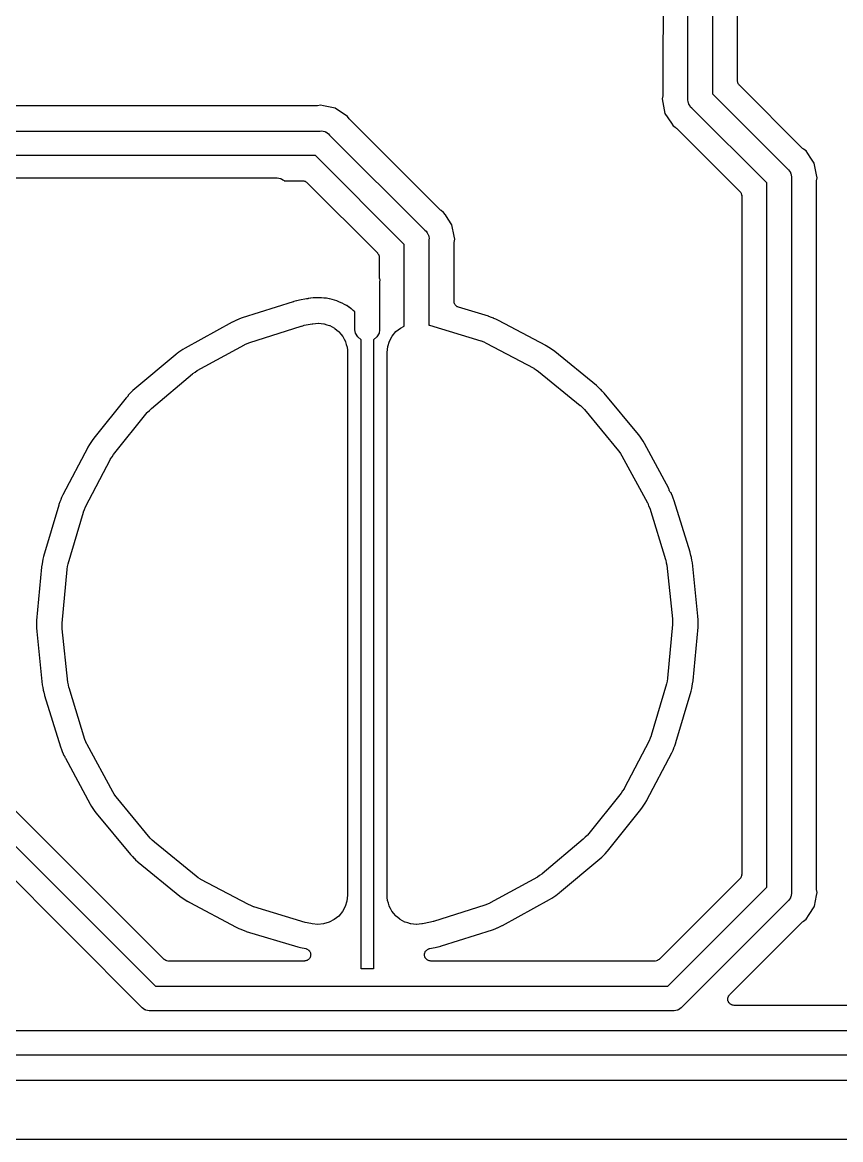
# Model space of a CAD drawing. Extents: x 40 to 174, y -137 to -40.
# Drawn here: x 136 to 152.6, y -136.67 to -114 of the extents above; entities that cross this region are included whole.
import ezdxf

# ---------------------------------------------------------------- set-up
doc = ezdxf.new("R2010")
doc.units = 0
doc.header["$MEASUREMENT"] = 0
doc.layers.add('BLACK', color=7, linetype='CONTINUOUS')

msp = doc.modelspace()

# ---------------------------------------------------------------- linework, layer by layer
at = {"layer": 'BLACK', "linetype": 'CONTINUOUS'}
for p, q in [((149, -113.113), (149, -114.222)), ((149.5, -115.539), (149.5, -113.194)), ((150, -113.212), (150, -115.446)), ((150.508, -115.183), (150.508, -113.697)), ((149, -114.222), (148.992, -114.267)), ((148.992, -114.267), (148.992, -115.463)), ((150.509, -115.189), (150.508, -115.183)), ((150.508, -115.194), (150.509, -115.189)), ((150.513, -115.211), (150.508, -115.194)), ((150.516, -115.227), (150.513, -115.211)), ((150.518, -115.232), (150.516, -115.227)), ((150.52, -115.237), (150.518, -115.232)), ((150.529, -115.251), (150.52, -115.237)), ((150.538, -115.265), (150.529, -115.251)), ((150.542, -115.269), (150.538, -115.265)), ((150.545, -115.273), (150.542, -115.269)), ((151.824, -116.552), (150.545, -115.273)), ((148.99, -115.488), (148.977, -115.55)), ((148.977, -115.55), (149.036, -115.846)), ((148.992, -115.463), (148.99, -115.475)), ((148.99, -115.475), (148.99, -115.488)), ((149.497, -115.572), (149.5, -115.539)), ((149.506, -115.604), (149.497, -115.572)), ((149.511, -115.637), (149.506, -115.604)), ((150, -115.446), (151.519, -116.966)), ((141.965, -115.692), (135.717, -115.692)), ((141.977, -115.69), (141.965, -115.692)), ((141.99, -115.69), (141.977, -115.69)), ((142.052, -115.677), (141.99, -115.69)), ((142.114, -115.69), (142.052, -115.677)), ((142.348, -115.736), (142.114, -115.69)), ((142.114, -115.69), (142.114, -115.69)), ((142.598, -115.904), (142.348, -115.736)), ((149.036, -115.846), (149.168, -116.044)), ((149.517, -115.646), (149.511, -115.637)), ((149.52, -115.657), (149.517, -115.646)), ((149.539, -115.684), (149.52, -115.657)), ((149.556, -115.713), (149.539, -115.684)), ((149.581, -115.734), (149.556, -115.713)), ((151.1, -117.254), (149.581, -115.734)), ((142.634, -115.956), (142.598, -115.904)), ((142.642, -115.965), (142.634, -115.956)), ((142.65, -115.976), (142.642, -115.965)), ((144.474, -117.8), (142.65, -115.976)), ((149.168, -116.044), (149.168, -116.044)), ((149.168, -116.044), (149.204, -116.096)), ((135.454, -116.2), (142.041, -116.2)), ((142.041, -116.2), (142.074, -116.197)), ((142.074, -116.197), (142.106, -116.206)), ((142.106, -116.206), (142.139, -116.211)), ((142.139, -116.211), (142.148, -116.217)), ((142.148, -116.217), (142.159, -116.22)), ((142.159, -116.22), (142.186, -116.239)), ((142.186, -116.239), (142.215, -116.256)), ((142.215, -116.256), (142.236, -116.281)), ((142.236, -116.281), (144.169, -118.214)), ((149.204, -116.096), (149.256, -116.132)), ((149.256, -116.132), (149.265, -116.14)), ((149.265, -116.14), (149.276, -116.148)), ((149.276, -116.148), (150.555, -117.427)), ((141.948, -116.7), (135.361, -116.7)), ((143.75, -118.502), (141.948, -116.7)), ((151.835, -116.56), (151.824, -116.552)), ((151.844, -116.568), (151.835, -116.56)), ((151.896, -116.604), (151.844, -116.568)), ((151.932, -116.656), (151.896, -116.604)), ((151.997, -116.754), (151.932, -116.656)), ((152.064, -116.854), (151.997, -116.754)), ((151.997, -116.754), (151.997, -116.754)), ((151.519, -116.966), (151.544, -116.987)), ((151.544, -116.987), (151.561, -117.016)), ((152.11, -117.088), (152.064, -116.854)), ((135.033, -117.15), (141.139, -117.15)), ((141.139, -117.15), (141.172, -117.147)), ((141.172, -117.147), (141.204, -117.156)), ((141.204, -117.156), (141.237, -117.161)), ((141.237, -117.161), (141.246, -117.167)), ((141.246, -117.167), (141.257, -117.17)), ((141.257, -117.17), (141.284, -117.189)), ((141.284, -117.189), (141.313, -117.206)), ((141.313, -117.206), (141.315, -117.208)), ((141.315, -117.208), (141.685, -117.208)), ((141.685, -117.208), (141.691, -117.209)), ((141.691, -117.209), (141.696, -117.208)), ((141.696, -117.208), (141.713, -117.213)), ((141.713, -117.213), (141.729, -117.216)), ((151.561, -117.016), (151.58, -117.043)), ((151.58, -117.043), (151.583, -117.054)), ((151.583, -117.054), (151.589, -117.063)), ((151.589, -117.063), (151.594, -117.096)), ((151.594, -117.096), (151.603, -117.128)), ((151.603, -117.128), (151.6, -117.161)), ((151.6, -117.161), (151.6, -131.639)), ((152.123, -117.15), (152.11, -117.088)), ((152.11, -117.088), (152.11, -117.088)), ((152.11, -117.212), (152.123, -117.15)), ((152.11, -117.225), (152.11, -117.212)), ((141.729, -117.216), (141.734, -117.218)), ((141.734, -117.218), (141.739, -117.22)), ((141.739, -117.22), (141.753, -117.229)), ((141.753, -117.229), (141.767, -117.238)), ((141.767, -117.238), (141.771, -117.242)), ((141.771, -117.242), (141.775, -117.245)), ((141.775, -117.245), (143.205, -118.675)), ((150.555, -117.427), (150.558, -117.431)), ((150.558, -117.431), (150.562, -117.435)), ((150.562, -117.435), (150.571, -117.449)), ((151.1, -131.546), (151.1, -117.254)), ((152.108, -117.237), (152.11, -117.225)), ((152.108, -131.563), (152.108, -117.237)), ((150.571, -117.449), (150.58, -117.463)), ((150.58, -117.463), (150.582, -117.468)), ((150.582, -117.468), (150.584, -117.473)), ((150.584, -117.473), (150.587, -117.489)), ((150.587, -117.489), (150.592, -117.506)), ((150.592, -117.506), (150.591, -117.511)), ((150.591, -117.511), (150.592, -117.517)), ((150.592, -117.517), (150.592, -131.283)), ((144.485, -117.808), (144.474, -117.8)), ((144.494, -117.816), (144.485, -117.808)), ((144.546, -117.852), (144.494, -117.816)), ((144.582, -117.904), (144.546, -117.852)), ((144.636, -117.986), (144.582, -117.904)), ((144.582, -117.904), (144.582, -117.904)), ((144.714, -118.102), (144.636, -117.986)), ((144.636, -117.986), (144.636, -117.986)), ((144.76, -118.336), (144.714, -118.102)), ((144.169, -118.214), (144.194, -118.235)), ((144.194, -118.235), (144.211, -118.264)), ((144.211, -118.264), (144.23, -118.291)), ((144.23, -118.291), (144.233, -118.302)), ((144.233, -118.302), (144.239, -118.311)), ((144.239, -118.311), (144.244, -118.344)), ((144.244, -118.344), (144.253, -118.376)), ((144.773, -118.398), (144.76, -118.336)), ((144.76, -118.336), (144.76, -118.336)), ((143.75, -120.157), (143.75, -118.502)), ((144.253, -118.376), (144.25, -118.409)), ((144.25, -118.409), (144.25, -120.14)), ((144.758, -118.485), (144.76, -118.473)), ((144.758, -119.655), (144.758, -118.485)), ((144.76, -118.46), (144.773, -118.398)), ((144.76, -118.473), (144.76, -118.46)), ((143.205, -118.675), (143.208, -118.679)), ((143.208, -118.679), (143.212, -118.683)), ((143.212, -118.683), (143.221, -118.697)), ((143.221, -118.697), (143.23, -118.711)), ((143.23, -118.711), (143.232, -118.716)), ((143.232, -118.716), (143.234, -118.721)), ((143.234, -118.721), (143.237, -118.737)), ((143.237, -118.737), (143.242, -118.754)), ((143.242, -118.754), (143.241, -118.759)), ((143.241, -118.759), (143.242, -118.765)), ((143.242, -118.765), (143.242, -119.183)), ((143.242, -119.183), (143.244, -119.196)), ((143.244, -119.196), (143.253, -119.228)), ((143.253, -119.228), (143.25, -119.261)), ((143.25, -119.261), (143.25, -120.237)), ((141.498, -119.664), (140.461, -119.993)), ((141.502, -119.663), (141.498, -119.664)), ((141.507, -119.662), (141.502, -119.663)), ((141.565, -119.647), (141.507, -119.662)), ((141.568, -119.646), (141.565, -119.647)), ((141.565, -119.647), (141.565, -119.647)), ((141.569, -119.646), (141.568, -119.646)), ((141.568, -119.646), (141.568, -119.646)), ((141.624, -119.632), (141.569, -119.646)), ((141.766, -119.604), (141.624, -119.632)), ((141.769, -119.605), (141.766, -119.604)), ((141.78, -119.603), (141.769, -119.605)), ((141.791, -119.602), (141.78, -119.603)), ((141.802, -119.598), (141.791, -119.602)), ((141.791, -119.602), (141.791, -119.602)), ((141.812, -119.596), (141.802, -119.598)), ((141.813, -119.596), (141.812, -119.596)), ((141.812, -119.596), (141.812, -119.596)), ((141.812, -119.596), (141.812, -119.596)), ((141.846, -119.592), (141.813, -119.596)), ((141.852, -119.591), (141.846, -119.592)), ((141.846, -119.592), (141.846, -119.592)), ((141.846, -119.592), (141.846, -119.592)), ((141.903, -119.587), (141.852, -119.591)), ((141.904, -119.587), (141.903, -119.587)), ((141.903, -119.587), (141.903, -119.587)), ((141.951, -119.582), (141.904, -119.587)), ((141.952, -119.582), (141.951, -119.582)), ((141.954, -119.582), (141.952, -119.582)), ((141.955, -119.582), (141.954, -119.582)), ((142.012, -119.583), (141.955, -119.582)), ((142.013, -119.583), (142.012, -119.583)), ((142.012, -119.583), (142.012, -119.583)), ((142.069, -119.583), (142.013, -119.583)), ((142.071, -119.583), (142.069, -119.583)), ((142.072, -119.584), (142.071, -119.583)), ((142.073, -119.584), (142.072, -119.584)), ((142.121, -119.589), (142.073, -119.584)), ((142.122, -119.589), (142.121, -119.589)), ((142.121, -119.589), (142.121, -119.589)), ((142.169, -119.594), (142.122, -119.589)), ((142.17, -119.594), (142.169, -119.594)), ((142.172, -119.594), (142.17, -119.594)), ((142.173, -119.594), (142.172, -119.594)), ((142.229, -119.606), (142.173, -119.594)), ((142.23, -119.606), (142.229, -119.606)), ((142.229, -119.606), (142.229, -119.606)), ((142.285, -119.618), (142.23, -119.606)), ((142.286, -119.618), (142.285, -119.618)), ((142.288, -119.619), (142.286, -119.618)), ((142.289, -119.619), (142.288, -119.619)), ((142.334, -119.634), (142.289, -119.619)), ((142.335, -119.634), (142.334, -119.634)), ((142.38, -119.648), (142.335, -119.634)), ((142.335, -119.634), (142.335, -119.634)), ((142.382, -119.648), (142.38, -119.648)), ((142.383, -119.649), (142.382, -119.648)), ((142.385, -119.649), (142.383, -119.649)), ((142.437, -119.671), (142.385, -119.649)), ((142.437, -119.672), (142.437, -119.671)), ((142.438, -119.672), (142.437, -119.672)), ((142.489, -119.694), (142.438, -119.672)), ((142.491, -119.694), (142.489, -119.694)), ((142.492, -119.695), (142.491, -119.694)), ((142.493, -119.696), (142.492, -119.695)), ((142.535, -119.719), (142.493, -119.696)), ((144.761, -119.669), (144.758, -119.655)), ((144.761, -119.684), (144.761, -119.669)), ((144.764, -119.691), (144.761, -119.684)), ((144.766, -119.698), (144.764, -119.691)), ((144.773, -119.711), (144.766, -119.698)), ((142.536, -119.719), (142.535, -119.719)), ((142.535, -119.719), (142.535, -119.719)), ((142.578, -119.742), (142.536, -119.719)), ((142.579, -119.742), (142.578, -119.742)), ((142.58, -119.743), (142.579, -119.742)), ((142.582, -119.744), (142.58, -119.743)), ((142.628, -119.776), (142.582, -119.744)), ((142.629, -119.776), (142.628, -119.776)), ((142.628, -119.776), (142.628, -119.776)), ((142.675, -119.808), (142.629, -119.776)), ((142.677, -119.809), (142.675, -119.808)), ((142.678, -119.81), (142.677, -119.809)), ((142.679, -119.811), (142.678, -119.81)), ((142.715, -119.841), (142.679, -119.811)), ((142.716, -119.842), (142.715, -119.841)), ((142.75, -119.87), (142.716, -119.842)), ((142.716, -119.842), (142.716, -119.842)), ((142.75, -120.237), (142.75, -119.87)), ((144.779, -119.724), (144.773, -119.711)), ((144.784, -119.73), (144.779, -119.724)), ((144.788, -119.736), (144.784, -119.73)), ((144.799, -119.746), (144.788, -119.736)), ((144.809, -119.756), (144.799, -119.746)), ((144.816, -119.76), (144.809, -119.756)), ((144.821, -119.765), (144.816, -119.76)), ((144.835, -119.77), (144.821, -119.765)), ((144.848, -119.776), (144.835, -119.77)), ((145.454, -119.959), (144.848, -119.776)), ((140.257, -120.08), (139.304, -120.604)), ((140.261, -120.078), (140.257, -120.08)), ((140.265, -120.076), (140.261, -120.078)), ((140.32, -120.05), (140.265, -120.076)), ((140.363, -120.032), (140.32, -120.05)), ((140.364, -120.032), (140.363, -120.032)), ((140.365, -120.031), (140.364, -120.032)), ((140.408, -120.013), (140.365, -120.031)), ((140.461, -119.993), (140.408, -120.013)), ((140.616, -120.49), (141.656, -120.16)), ((141.656, -120.16), (141.664, -120.158)), ((141.664, -120.158), (141.693, -120.152)), ((141.693, -120.152), (141.721, -120.143)), ((141.721, -120.143), (141.884, -120.111)), ((141.884, -120.111), (141.887, -120.111)), ((141.887, -120.111), (141.888, -120.111)), ((141.888, -120.111), (141.892, -120.11)), ((141.888, -120.111), (141.888, -120.111)), ((141.892, -120.11), (141.948, -120.105)), ((141.948, -120.105), (142.004, -120.1)), ((142.004, -120.1), (142.007, -120.1)), ((142.007, -120.1), (142.009, -120.1)), ((142.009, -120.1), (142.065, -120.106)), ((142.065, -120.106), (142.121, -120.112)), ((142.121, -120.112), (142.123, -120.113)), ((142.123, -120.113), (142.125, -120.113)), ((142.125, -120.113), (142.179, -120.13)), ((142.179, -120.13), (142.233, -120.147)), ((142.233, -120.147), (142.235, -120.148)), ((142.235, -120.148), (142.237, -120.149)), ((142.237, -120.149), (142.286, -120.176)), ((143.671, -120.198), (143.75, -120.157)), ((144.25, -120.14), (144.259, -120.142)), ((144.259, -120.142), (145.303, -120.457)), ((145.457, -119.96), (145.454, -119.959)), ((145.462, -119.961), (145.457, -119.96)), ((145.519, -119.982), (145.462, -119.961)), ((145.562, -120.001), (145.519, -119.982)), ((145.563, -120.001), (145.562, -120.001)), ((145.564, -120.002), (145.563, -120.001)), ((145.607, -120.019), (145.564, -120.002)), ((145.658, -120.044), (145.607, -120.019)), ((146.619, -120.554), (145.658, -120.044)), ((142.286, -120.176), (142.336, -120.203)), ((142.336, -120.203), (142.337, -120.204)), ((142.337, -120.204), (142.339, -120.205)), ((142.339, -120.205), (142.382, -120.241)), ((142.382, -120.241), (142.426, -120.277)), ((142.426, -120.277), (142.427, -120.279)), ((142.427, -120.279), (142.429, -120.281)), ((142.429, -120.281), (142.464, -120.324)), ((142.464, -120.324), (142.5, -120.368)), ((142.5, -120.368), (142.501, -120.37)), ((142.501, -120.37), (142.502, -120.372)), ((142.502, -120.372), (142.528, -120.422)), ((142.761, -120.302), (142.75, -120.237)), ((142.806, -120.378), (142.761, -120.302)), ((142.873, -120.435), (142.806, -120.378)), ((143.194, -120.378), (143.127, -120.435)), ((143.239, -120.302), (143.194, -120.378)), ((143.25, -120.237), (143.239, -120.302)), ((143.449, -120.464), (143.505, -120.361)), ((143.505, -120.361), (143.58, -120.271)), ((143.58, -120.271), (143.671, -120.198)), ((139.304, -120.604), (139.256, -120.634)), ((139.552, -121.062), (140.508, -120.536)), ((140.508, -120.536), (140.516, -120.532)), ((140.516, -120.532), (140.566, -120.512)), ((140.566, -120.512), (140.616, -120.49)), ((142.528, -120.422), (142.555, -120.471)), ((142.555, -120.471), (142.555, -120.474)), ((142.555, -120.474), (142.556, -120.476)), ((142.556, -120.476), (142.572, -120.529)), ((142.572, -120.529), (142.589, -120.583)), ((142.589, -120.583), (142.589, -120.586)), ((142.589, -120.586), (142.589, -120.588)), ((142.589, -120.588), (142.595, -120.644)), ((142.875, -120.436), (142.873, -120.435)), ((142.875, -133.2), (142.875, -120.436)), ((143.127, -120.435), (143.125, -120.436)), ((143.125, -120.436), (143.125, -133.2)), ((143.4, -120.692), (143.413, -120.575)), ((143.413, -120.575), (143.449, -120.464)), ((145.303, -120.457), (145.311, -120.46)), ((145.311, -120.46), (145.361, -120.481)), ((145.361, -120.481), (145.411, -120.502)), ((145.411, -120.502), (146.375, -121.014)), ((146.622, -120.556), (146.619, -120.554)), ((146.627, -120.558), (146.622, -120.556)), ((146.679, -120.59), (146.627, -120.558)), ((146.717, -120.616), (146.679, -120.59)), ((139.102, -120.746), (138.288, -121.429)), ((139.105, -120.745), (139.102, -120.746)), ((139.113, -120.738), (139.105, -120.745)), ((139.122, -120.733), (139.113, -120.738)), ((139.125, -120.73), (139.122, -120.733)), ((139.133, -120.721), (139.125, -120.73)), ((139.142, -120.714), (139.133, -120.721)), ((139.177, -120.687), (139.142, -120.713)), ((139.142, -120.713), (139.142, -120.714)), ((139.216, -120.662), (139.177, -120.687)), ((139.217, -120.661), (139.216, -120.661)), ((139.216, -120.661), (139.216, -120.662)), ((139.256, -120.634), (139.217, -120.661)), ((142.595, -120.644), (142.6, -120.7)), ((142.6, -120.7), (142.6, -131.7)), ((143.4, -120.7), (143.4, -120.692)), ((143.4, -131.7), (143.4, -120.7)), ((146.718, -120.617), (146.717, -120.616)), ((146.719, -120.617), (146.718, -120.617)), ((146.758, -120.643), (146.719, -120.617)), ((146.804, -120.677), (146.758, -120.643)), ((147.647, -121.365), (146.804, -120.677)), ((139.507, -121.093), (139.552, -121.062)), ((146.375, -121.014), (146.382, -121.018)), ((146.382, -121.018), (146.427, -121.049)), ((146.427, -121.049), (146.472, -121.079)), ((138.62, -121.83), (139.456, -121.128)), ((139.456, -121.128), (139.462, -121.123)), ((139.456, -121.128), (139.456, -121.128)), ((139.456, -121.128), (139.456, -121.128)), ((139.462, -121.123), (139.507, -121.093)), ((146.472, -121.079), (147.318, -121.768)), ((138.212, -121.502), (138.179, -121.535)), ((138.213, -121.501), (138.212, -121.502)), ((138.212, -121.502), (138.212, -121.502)), ((138.246, -121.468), (138.213, -121.501)), ((138.288, -121.429), (138.246, -121.468)), ((147.65, -121.367), (147.647, -121.365)), ((147.653, -121.37), (147.65, -121.367)), ((147.698, -121.412), (147.653, -121.37)), ((147.731, -121.445), (147.698, -121.412)), ((147.732, -121.445), (147.731, -121.445)), ((147.732, -121.446), (147.732, -121.445)), ((147.765, -121.479), (147.732, -121.446)), ((147.804, -121.521), (147.765, -121.479)), ((148.497, -122.359), (147.804, -121.521)), ((138.112, -121.613), (137.451, -122.435)), ((138.113, -121.611), (138.112, -121.613)), ((138.121, -121.607), (138.113, -121.611)), ((138.129, -121.597), (138.121, -121.607)), ((138.139, -121.588), (138.129, -121.597)), ((138.141, -121.585), (138.139, -121.588)), ((138.145, -121.577), (138.141, -121.585)), ((138.147, -121.574), (138.145, -121.577)), ((138.151, -121.569), (138.147, -121.574)), ((138.153, -121.563), (138.151, -121.569)), ((138.179, -121.535), (138.153, -121.563)), ((137.854, -122.764), (138.538, -121.913)), ((138.538, -121.913), (138.543, -121.907)), ((138.538, -121.913), (138.538, -121.913)), ((138.538, -121.913), (138.538, -121.913)), ((138.543, -121.907), (138.582, -121.868)), ((138.582, -121.868), (138.62, -121.83)), ((147.318, -121.768), (147.324, -121.773)), ((147.324, -121.773), (147.362, -121.812)), ((147.362, -121.812), (147.401, -121.851)), ((147.401, -121.851), (148.096, -122.691)), ((148.5, -122.362), (148.497, -122.359)), ((148.503, -122.366), (148.5, -122.362)), ((148.539, -122.415), (148.503, -122.366)), ((148.565, -122.454), (148.539, -122.415)), ((137.329, -122.62), (136.825, -123.585)), ((137.331, -122.617), (137.329, -122.62)), ((137.329, -122.62), (137.329, -122.62)), ((137.333, -122.613), (137.331, -122.617)), ((137.365, -122.56), (137.333, -122.613)), ((137.391, -122.522), (137.365, -122.56)), ((137.392, -122.52), (137.391, -122.521)), ((137.391, -122.521), (137.391, -122.522)), ((137.417, -122.481), (137.392, -122.52)), ((137.451, -122.435), (137.417, -122.481)), ((148.565, -122.455), (148.565, -122.454)), ((148.566, -122.456), (148.565, -122.455)), ((148.592, -122.495), (148.566, -122.456)), ((148.621, -122.543), (148.592, -122.495)), ((149.114, -123.455), (148.621, -122.543)), ((137.285, -123.828), (137.79, -122.861)), ((137.79, -122.861), (137.794, -122.854)), ((137.794, -122.854), (137.825, -122.809)), ((137.825, -122.809), (137.854, -122.764)), ((148.096, -122.691), (148.102, -122.698)), ((148.102, -122.698), (148.132, -122.743)), ((148.132, -122.743), (148.162, -122.788)), ((148.162, -122.788), (148.681, -123.748)), ((149.114, -123.458), (149.114, -123.455)), ((149.118, -123.472), (149.114, -123.458)), ((149.12, -123.486), (149.118, -123.472)), ((149.121, -123.489), (149.12, -123.486)), ((149.124, -123.493), (149.121, -123.489)), ((149.121, -123.489), (149.121, -123.489)), ((149.126, -123.5), (149.124, -123.493)), ((149.128, -123.504), (149.126, -123.5)), ((149.136, -123.515), (149.128, -123.504)), ((149.142, -123.528), (149.136, -123.515)), ((149.148, -123.533), (149.142, -123.528)), ((149.153, -123.54), (149.148, -123.533)), ((149.16, -123.545), (149.153, -123.54)), ((149.169, -123.563), (149.16, -123.545)), ((136.743, -123.786), (136.742, -123.79)), ((136.744, -123.782), (136.743, -123.786)), ((136.765, -123.724), (136.744, -123.782)), ((136.783, -123.681), (136.765, -123.724)), ((136.784, -123.68), (136.783, -123.68)), ((136.783, -123.68), (136.783, -123.681)), ((136.801, -123.636), (136.784, -123.68)), ((136.825, -123.585), (136.801, -123.636)), ((148.681, -123.748), (148.681, -123.748)), ((148.681, -123.748), (148.681, -123.748)), ((148.681, -123.748), (148.685, -123.755)), ((148.685, -123.755), (148.705, -123.806)), ((149.186, -123.607), (149.169, -123.563)), ((149.187, -123.607), (149.186, -123.607)), ((149.187, -123.608), (149.187, -123.607)), ((149.205, -123.651), (149.187, -123.608)), ((149.224, -123.705), (149.205, -123.651)), ((149.546, -124.744), (149.224, -123.705)), ((136.742, -123.79), (136.435, -124.834)), ((136.933, -124.984), (137.241, -123.937)), ((137.241, -123.937), (137.244, -123.929)), ((137.244, -123.929), (137.265, -123.879)), ((137.265, -123.879), (137.285, -123.828)), ((148.705, -123.806), (148.726, -123.856)), ((148.726, -123.856), (149.049, -124.898)), ((136.421, -124.889), (136.413, -124.935)), ((136.435, -124.834), (136.421, -124.889)), ((149.049, -124.898), (149.051, -124.906)), ((149.051, -124.906), (149.062, -124.959)), ((149.547, -124.748), (149.546, -124.744)), ((149.549, -124.752), (149.547, -124.748)), ((149.563, -124.812), (149.549, -124.752)), ((149.572, -124.857), (149.563, -124.812)), ((149.572, -124.858), (149.572, -124.857)), ((149.572, -124.859), (149.572, -124.858)), ((149.582, -124.905), (149.572, -124.859)), ((149.591, -124.961), (149.582, -124.905)), ((136.393, -125.052), (136.294, -126.135)), ((136.394, -125.043), (136.393, -125.048)), ((136.393, -125.048), (136.393, -125.052)), ((136.403, -124.982), (136.394, -125.043)), ((136.412, -124.937), (136.403, -124.982)), ((136.413, -124.935), (136.412, -124.936)), ((136.412, -124.936), (136.412, -124.937)), ((136.812, -126.185), (136.911, -125.099)), ((136.911, -125.099), (136.912, -125.09)), ((136.912, -125.09), (136.923, -125.037)), ((136.923, -125.037), (136.933, -124.984)), ((149.062, -124.959), (149.073, -125.013)), ((149.073, -125.013), (149.187, -126.098)), ((149.704, -126.043), (149.591, -124.961)), ((149.705, -126.047), (149.704, -126.043)), ((149.705, -126.052), (149.705, -126.047)), ((149.708, -126.113), (149.705, -126.052)), ((136.294, -126.135), (136.292, -126.192)), ((136.292, -126.192), (136.292, -126.239)), ((136.292, -126.239), (136.292, -126.24)), ((136.292, -126.24), (136.292, -126.24)), ((136.292, -126.24), (136.292, -126.287)), ((136.813, -126.24), (136.812, -126.185)), ((136.812, -126.294), (136.813, -126.24)), ((149.188, -126.215), (149.089, -127.301)), ((149.187, -126.098), (149.188, -126.106)), ((149.188, -126.106), (149.187, -126.16)), ((149.187, -126.16), (149.188, -126.215)), ((149.607, -127.348), (149.706, -126.265)), ((149.706, -126.265), (149.708, -126.208)), ((149.708, -126.16), (149.708, -126.113)), ((149.708, -126.161), (149.708, -126.16)), ((149.708, -126.16), (149.708, -126.16)), ((149.708, -126.208), (149.708, -126.161)), ((136.292, -126.287), (136.295, -126.348)), ((136.295, -126.348), (136.295, -126.353)), ((136.295, -126.353), (136.296, -126.357)), ((136.296, -126.357), (136.409, -127.439)), ((136.813, -126.302), (136.812, -126.294)), ((136.927, -127.387), (136.813, -126.302)), ((136.938, -127.441), (136.927, -127.387)), ((149.067, -127.416), (148.759, -128.463)), ((149.077, -127.363), (149.067, -127.416)), ((149.088, -127.31), (149.077, -127.363)), ((149.089, -127.301), (149.088, -127.31)), ((149.597, -127.418), (149.606, -127.357)), ((149.606, -127.357), (149.607, -127.352)), ((149.607, -127.352), (149.607, -127.348)), ((136.409, -127.439), (136.418, -127.495)), ((136.418, -127.495), (136.428, -127.541)), ((136.428, -127.541), (136.428, -127.542)), ((136.428, -127.542), (136.428, -127.543)), ((136.428, -127.543), (136.437, -127.588)), ((136.437, -127.588), (136.451, -127.648)), ((136.949, -127.494), (136.938, -127.441)), ((136.951, -127.502), (136.949, -127.494)), ((137.274, -128.544), (136.951, -127.502)), ((149.258, -128.61), (149.565, -127.566)), ((149.565, -127.566), (149.579, -127.511)), ((149.579, -127.511), (149.587, -127.465)), ((149.587, -127.465), (149.588, -127.464)), ((149.588, -127.463), (149.597, -127.418)), ((149.588, -127.464), (149.588, -127.463)), ((136.451, -127.648), (136.453, -127.652)), ((136.453, -127.652), (136.454, -127.656)), ((136.454, -127.656), (136.776, -128.695)), ((137.295, -128.594), (137.274, -128.544)), ((148.735, -128.521), (148.715, -128.572)), ((148.756, -128.471), (148.735, -128.521)), ((148.759, -128.463), (148.756, -128.471)), ((136.776, -128.695), (136.795, -128.749)), ((136.795, -128.749), (136.813, -128.792)), ((137.315, -128.645), (137.295, -128.594)), ((137.319, -128.652), (137.315, -128.645)), ((137.838, -129.612), (137.319, -128.652)), ((137.319, -128.652), (137.319, -128.652)), ((137.319, -128.652), (137.319, -128.652)), ((148.715, -128.572), (148.21, -129.539)), ((149.175, -128.815), (149.199, -128.764)), ((149.199, -128.764), (149.216, -128.72)), ((149.216, -128.72), (149.217, -128.72)), ((149.217, -128.719), (149.235, -128.676)), ((149.217, -128.72), (149.217, -128.719)), ((149.235, -128.676), (149.256, -128.618)), ((149.256, -128.618), (149.257, -128.614)), ((149.257, -128.614), (149.258, -128.61)), ((136.813, -128.792), (136.813, -128.793)), ((136.813, -128.793), (136.814, -128.793)), ((136.814, -128.793), (136.831, -128.837)), ((136.831, -128.837), (136.847, -128.871)), ((136.847, -128.871), (136.852, -128.875)), ((136.852, -128.875), (136.857, -128.884)), ((136.857, -128.884), (136.863, -128.891)), ((136.863, -128.891), (136.865, -128.895)), ((136.865, -128.895), (136.869, -128.907)), ((136.869, -128.907), (136.875, -128.917)), ((136.875, -128.917), (136.876, -128.927)), ((136.876, -128.927), (136.877, -128.928)), ((136.877, -128.928), (137.379, -129.857)), ((148.671, -129.779), (149.175, -128.815)), ((138.875, -133.005), (135.368, -129.498)), ((137.868, -129.657), (137.838, -129.612)), ((137.898, -129.702), (137.868, -129.657)), ((148.146, -129.636), (147.462, -130.487)), ((148.175, -129.591), (148.146, -129.636)), ((148.206, -129.546), (148.175, -129.591)), ((148.21, -129.539), (148.206, -129.546)), ((134.955, -129.803), (138.702, -133.55)), ((137.379, -129.857), (137.408, -129.905)), ((137.408, -129.905), (137.434, -129.944)), ((137.904, -129.709), (137.898, -129.702)), ((138.599, -130.549), (137.904, -129.709)), ((148.583, -129.919), (148.608, -129.88)), ((148.608, -129.88), (148.609, -129.879)), ((148.609, -129.878), (148.635, -129.84)), ((148.609, -129.879), (148.609, -129.878)), ((148.635, -129.84), (148.667, -129.787)), ((148.667, -129.787), (148.669, -129.783)), ((148.669, -129.783), (148.671, -129.779)), ((137.434, -129.944), (137.435, -129.945)), ((137.435, -129.945), (137.435, -129.946)), ((137.435, -129.946), (137.461, -129.985)), ((137.461, -129.985), (137.497, -130.034)), ((137.497, -130.034), (137.5, -130.038)), ((137.5, -130.038), (137.503, -130.041)), ((137.503, -130.041), (138.196, -130.879)), ((147.868, -130.813), (148.549, -129.965)), ((148.549, -129.965), (148.583, -129.919)), ((138.414, -133.969), (134.667, -130.222)), ((138.638, -130.588), (138.599, -130.549)), ((138.676, -130.627), (138.638, -130.588)), ((147.38, -130.57), (146.544, -131.272)), ((147.418, -130.532), (147.38, -130.57)), ((147.457, -130.493), (147.418, -130.532)), ((147.462, -130.487), (147.457, -130.493)), ((138.682, -130.632), (138.676, -130.627)), ((139.528, -131.321), (138.682, -130.632)), ((147.862, -130.82), (147.865, -130.816)), ((147.865, -130.816), (147.868, -130.813)), ((138.196, -130.879), (138.235, -130.921)), ((138.235, -130.921), (138.268, -130.954)), ((138.268, -130.954), (138.268, -130.955)), ((138.268, -130.955), (138.269, -130.955)), ((138.269, -130.955), (138.302, -130.988)), ((138.302, -130.988), (138.347, -131.03)), ((138.347, -131.03), (138.35, -131.033)), ((138.35, -131.033), (138.353, -131.035)), ((138.353, -131.035), (139.196, -131.723)), ((146.898, -131.654), (147.712, -130.971)), ((147.712, -130.971), (147.754, -130.932)), ((147.754, -130.932), (147.787, -130.899)), ((147.787, -130.899), (147.788, -130.898)), ((147.788, -130.898), (147.821, -130.865)), ((147.788, -130.898), (147.788, -130.898)), ((147.821, -130.865), (147.862, -130.82)), ((139.573, -131.352), (139.528, -131.321)), ((139.618, -131.382), (139.573, -131.352)), ((139.625, -131.386), (139.618, -131.382)), ((140.589, -131.898), (139.625, -131.386)), ((139.625, -131.386), (139.625, -131.386)), ((139.625, -131.386), (139.625, -131.386)), ((146.448, -131.338), (145.492, -131.864)), ((146.493, -131.307), (146.448, -131.338)), ((146.538, -131.277), (146.493, -131.307)), ((146.544, -131.272), (146.538, -131.277)), ((146.544, -131.272), (146.544, -131.272)), ((146.544, -131.272), (146.544, -131.272)), ((150.555, -131.373), (148.923, -133.005)), ((150.558, -131.369), (150.555, -131.373)), ((150.562, -131.365), (150.558, -131.369)), ((150.571, -131.351), (150.562, -131.365)), ((150.58, -131.337), (150.571, -131.351)), ((150.582, -131.332), (150.58, -131.337)), ((150.584, -131.327), (150.582, -131.332)), ((150.587, -131.311), (150.584, -131.327)), ((150.592, -131.294), (150.587, -131.311)), ((150.592, -131.283), (150.591, -131.289)), ((150.591, -131.289), (150.592, -131.294)), ((139.196, -131.723), (139.242, -131.757)), ((142.6, -131.708), (142.587, -131.825)), ((142.6, -131.7), (142.6, -131.708)), ((143.405, -131.756), (143.4, -131.7)), ((146.784, -131.738), (146.823, -131.713)), ((146.823, -131.713), (146.858, -131.687)), ((146.858, -131.686), (146.867, -131.679)), ((146.858, -131.687), (146.858, -131.686)), ((146.867, -131.679), (146.875, -131.67)), ((146.875, -131.67), (146.878, -131.667)), ((146.878, -131.667), (146.887, -131.662)), ((146.887, -131.662), (146.895, -131.655)), ((146.895, -131.655), (146.898, -131.654)), ((149.096, -133.55), (151.1, -131.546)), ((151.594, -131.704), (151.589, -131.737)), ((151.603, -131.672), (151.594, -131.704)), ((151.6, -131.639), (151.603, -131.672)), ((152.067, -131.931), (152.11, -131.712)), ((152.11, -131.575), (152.108, -131.563)), ((152.11, -131.588), (152.11, -131.575)), ((152.123, -131.65), (152.11, -131.588)), ((152.11, -131.712), (152.123, -131.65)), ((152.11, -131.712), (152.11, -131.712)), ((139.242, -131.757), (139.281, -131.783)), ((139.281, -131.783), (139.282, -131.783)), ((139.282, -131.783), (139.283, -131.784)), ((139.283, -131.784), (139.321, -131.81)), ((139.321, -131.81), (139.348, -131.826)), ((139.348, -131.826), (139.35, -131.828)), ((139.35, -131.828), (139.352, -131.829)), ((139.352, -131.829), (139.359, -131.833)), ((139.359, -131.833), (139.362, -131.835)), ((139.362, -131.835), (139.362, -131.835)), ((139.362, -131.835), (139.367, -131.837)), ((139.367, -131.837), (139.375, -131.839)), ((139.375, -131.839), (139.379, -131.841)), ((139.379, -131.841), (139.389, -131.849)), ((139.389, -131.849), (139.401, -131.855)), ((139.401, -131.855), (139.403, -131.857)), ((139.403, -131.857), (140.342, -132.356)), ((140.639, -131.919), (140.589, -131.898)), ((140.689, -131.94), (140.639, -131.919)), ((140.697, -131.943), (140.689, -131.94)), ((141.741, -132.258), (140.697, -131.943)), ((142.551, -131.936), (142.495, -132.039)), ((142.587, -131.825), (142.551, -131.936)), ((143.411, -131.812), (143.405, -131.756)), ((143.411, -131.814), (143.411, -131.812)), ((143.411, -131.817), (143.411, -131.814)), ((143.428, -131.87), (143.411, -131.817)), ((143.444, -131.924), (143.428, -131.87)), ((143.445, -131.926), (143.444, -131.924)), ((143.445, -131.929), (143.445, -131.926)), ((143.472, -131.978), (143.445, -131.929)), ((145.384, -131.91), (144.344, -132.24)), ((145.434, -131.888), (145.384, -131.91)), ((145.484, -131.868), (145.434, -131.888)), ((145.492, -131.864), (145.484, -131.868)), ((145.743, -132.32), (146.696, -131.796)), ((146.696, -131.796), (146.744, -131.766)), ((146.744, -131.766), (146.783, -131.739)), ((146.783, -131.739), (146.784, -131.739)), ((146.784, -131.739), (146.784, -131.738)), ((151.519, -131.834), (149.384, -133.969)), ((151.544, -131.813), (151.519, -131.834)), ((151.561, -131.784), (151.544, -131.813)), ((151.58, -131.757), (151.561, -131.784)), ((151.583, -131.746), (151.58, -131.757)), ((151.589, -131.737), (151.583, -131.746)), ((151.962, -132.099), (152.064, -131.946)), ((152.064, -131.946), (152.067, -131.931)), ((152.067, -131.931), (152.067, -131.931)), ((142.42, -132.129), (142.329, -132.202)), ((142.495, -132.039), (142.42, -132.129)), ((143.498, -132.028), (143.472, -131.978)), ((143.499, -132.03), (143.498, -132.028)), ((143.5, -132.032), (143.499, -132.03)), ((143.536, -132.076), (143.5, -132.032)), ((143.571, -132.119), (143.536, -132.076)), ((143.573, -132.121), (143.571, -132.119)), ((143.574, -132.123), (143.573, -132.121)), ((143.618, -132.159), (143.574, -132.123)), ((143.661, -132.195), (143.618, -132.159)), ((151.896, -132.196), (151.962, -132.099)), ((140.342, -132.356), (140.393, -132.381)), ((140.393, -132.381), (140.436, -132.398)), ((140.436, -132.398), (140.437, -132.399)), ((140.437, -132.399), (140.438, -132.399)), ((140.438, -132.399), (140.481, -132.418)), ((141.856, -132.281), (141.741, -132.258)), ((141.857, -132.281), (141.856, -132.281)), ((141.879, -132.288), (141.857, -132.281)), ((141.996, -132.3), (141.879, -132.288)), ((142.112, -132.289), (141.996, -132.3)), ((142.225, -132.256), (142.112, -132.289)), ((142.329, -132.202), (142.225, -132.256)), ((143.663, -132.196), (143.661, -132.195)), ((143.664, -132.197), (143.663, -132.196)), ((143.714, -132.224), (143.664, -132.197)), ((143.763, -132.251), (143.714, -132.224)), ((143.765, -132.252), (143.763, -132.251)), ((143.767, -132.253), (143.765, -132.252)), ((143.821, -132.27), (143.767, -132.253)), ((143.875, -132.287), (143.821, -132.27)), ((143.877, -132.287), (143.875, -132.287)), ((143.879, -132.288), (143.877, -132.287)), ((143.935, -132.294), (143.879, -132.288)), ((143.991, -132.3), (143.935, -132.294)), ((143.993, -132.3), (143.991, -132.3)), ((143.996, -132.3), (143.993, -132.3)), ((144.052, -132.295), (143.996, -132.3)), ((144.108, -132.29), (144.052, -132.295)), ((144.112, -132.289), (144.108, -132.29)), ((144.113, -132.289), (144.112, -132.289)), ((144.112, -132.289), (144.112, -132.289)), ((144.116, -132.289), (144.113, -132.289)), ((144.279, -132.257), (144.116, -132.289)), ((144.307, -132.248), (144.279, -132.257)), ((144.336, -132.242), (144.307, -132.248)), ((144.344, -132.24), (144.336, -132.242)), ((145.539, -132.407), (145.592, -132.387)), ((145.592, -132.387), (145.635, -132.369)), ((145.635, -132.369), (145.636, -132.368)), ((145.636, -132.368), (145.637, -132.368)), ((145.637, -132.368), (145.68, -132.35)), ((145.68, -132.35), (145.735, -132.324)), ((145.735, -132.324), (145.739, -132.322)), ((145.739, -132.322), (145.743, -132.32)), ((150.347, -133.725), (151.824, -132.248)), ((151.824, -132.248), (151.835, -132.24)), ((151.835, -132.24), (151.844, -132.232)), ((151.844, -132.232), (151.896, -132.196)), ((140.481, -132.418), (140.538, -132.439)), ((140.538, -132.439), (140.543, -132.44)), ((140.543, -132.44), (140.546, -132.441)), ((140.546, -132.441), (141.588, -132.756)), ((144.502, -132.736), (145.539, -132.407)), ((141.588, -132.756), (141.643, -132.769)), ((141.643, -132.769), (141.75, -132.79)), ((141.75, -132.79), (141.759, -132.794)), ((141.759, -132.794), (141.769, -132.796)), ((141.769, -132.796), (141.779, -132.802)), ((141.779, -132.802), (141.791, -132.806)), ((141.791, -132.806), (141.798, -132.813)), ((141.798, -132.813), (141.807, -132.818)), ((141.807, -132.818), (141.815, -132.827)), ((141.815, -132.827), (141.824, -132.835)), ((141.824, -132.835), (141.829, -132.844)), ((141.829, -132.844), (141.835, -132.851)), ((141.835, -132.851), (141.839, -132.863)), ((144.172, -132.863), (144.176, -132.851)), ((144.176, -132.851), (144.183, -132.844)), ((144.183, -132.844), (144.187, -132.835)), ((144.187, -132.835), (144.197, -132.827)), ((144.197, -132.827), (144.205, -132.818)), ((144.205, -132.818), (144.213, -132.813)), ((144.213, -132.813), (144.221, -132.806)), ((144.221, -132.806), (144.232, -132.802)), ((144.232, -132.802), (144.243, -132.796)), ((144.243, -132.796), (144.253, -132.794)), ((144.253, -132.794), (144.262, -132.79)), ((144.262, -132.79), (144.376, -132.768)), ((144.376, -132.768), (144.431, -132.754)), ((144.431, -132.754), (144.432, -132.754)), ((144.432, -132.754), (144.435, -132.753)), ((144.432, -132.754), (144.432, -132.754)), ((144.435, -132.753), (144.493, -132.738)), ((144.435, -132.753), (144.435, -132.753)), ((144.493, -132.738), (144.498, -132.737)), ((144.498, -132.737), (144.502, -132.736)), ((138.879, -133.008), (138.875, -133.005)), ((138.883, -133.012), (138.879, -133.008)), ((138.897, -133.021), (138.883, -133.012)), ((138.911, -133.03), (138.897, -133.021)), ((138.916, -133.032), (138.911, -133.03)), ((138.921, -133.034), (138.916, -133.032)), ((138.937, -133.037), (138.921, -133.034)), ((138.954, -133.042), (138.937, -133.037)), ((138.959, -133.041), (138.954, -133.042)), ((138.965, -133.042), (138.959, -133.041)), ((141.725, -133.042), (138.965, -133.042)), ((141.735, -133.04), (141.725, -133.042)), ((141.745, -133.041), (141.735, -133.04)), ((141.756, -133.036), (141.745, -133.041)), ((141.769, -133.034), (141.756, -133.036)), ((141.777, -133.029), (141.769, -133.034)), ((141.786, -133.026), (141.777, -133.029)), ((141.796, -133.019), (141.786, -133.026)), ((141.807, -133.012), (141.796, -133.019)), ((141.813, -133.005), (141.807, -133.012)), ((141.821, -132.999), (141.813, -133.005)), ((141.827, -132.988), (141.821, -132.999)), ((141.835, -132.978), (141.827, -132.988)), ((141.838, -132.969), (141.835, -132.978)), ((141.844, -132.961), (141.838, -132.969)), ((141.839, -132.863), (141.845, -132.874)), ((141.846, -132.949), (141.844, -132.961)), ((141.845, -132.874), (141.847, -132.884)), ((141.85, -132.937), (141.846, -132.949)), ((141.847, -132.884), (141.85, -132.893)), ((141.85, -132.893), (141.85, -132.905)), ((141.85, -132.905), (141.852, -132.918)), ((141.852, -132.918), (141.85, -132.927)), ((141.85, -132.927), (141.85, -132.937)), ((144.159, -132.918), (144.161, -132.905)), ((144.161, -132.927), (144.159, -132.918)), ((144.161, -132.893), (144.165, -132.884)), ((144.161, -132.905), (144.161, -132.893)), ((144.161, -132.937), (144.161, -132.927)), ((144.165, -132.949), (144.161, -132.937)), ((144.165, -132.884), (144.166, -132.874)), ((144.168, -132.961), (144.165, -132.949)), ((144.166, -132.874), (144.172, -132.863)), ((144.173, -132.969), (144.168, -132.961)), ((144.176, -132.978), (144.173, -132.969)), ((144.184, -132.988), (144.176, -132.978)), ((144.191, -132.999), (144.184, -132.988)), ((144.198, -133.005), (144.191, -132.999)), ((144.205, -133.012), (144.198, -133.005)), ((144.215, -133.018), (144.205, -133.012)), ((144.225, -133.026), (144.215, -133.018)), ((144.234, -133.029), (144.225, -133.026)), ((144.243, -133.034), (144.234, -133.029)), ((144.255, -133.036), (144.243, -133.034)), ((144.267, -133.04), (144.255, -133.036)), ((144.277, -133.04), (144.267, -133.04)), ((144.286, -133.042), (144.277, -133.04)), ((148.833, -133.042), (144.286, -133.042)), ((148.839, -133.041), (148.833, -133.042)), ((148.844, -133.042), (148.839, -133.041)), ((148.861, -133.037), (148.844, -133.042)), ((148.877, -133.034), (148.861, -133.037)), ((148.882, -133.032), (148.877, -133.034)), ((148.887, -133.03), (148.882, -133.032)), ((148.901, -133.021), (148.887, -133.03)), ((148.915, -133.012), (148.901, -133.021)), ((148.919, -133.008), (148.915, -133.012)), ((148.923, -133.005), (148.919, -133.008)), ((143.125, -133.2), (142.875, -133.2)), ((138.702, -133.55), (149.096, -133.55)), ((150.317, -133.777), (150.321, -133.761)), ((150.321, -133.761), (150.325, -133.757)), ((150.325, -133.757), (150.327, -133.751)), ((150.327, -133.751), (150.337, -133.739)), ((150.337, -133.739), (150.347, -133.725)), ((138.435, -133.994), (138.414, -133.969)), ((149.384, -133.969), (149.363, -133.994)), ((150.31, -133.804), (150.312, -133.799)), ((150.312, -133.82), (150.31, -133.804)), ((150.312, -133.793), (150.317, -133.777)), ((150.312, -133.799), (150.312, -133.793)), ((150.312, -133.837), (150.312, -133.82)), ((150.313, -133.842), (150.312, -133.837)), ((150.314, -133.848), (150.313, -133.842)), ((150.321, -133.863), (150.314, -133.848)), ((150.327, -133.879), (150.321, -133.863)), ((150.33, -133.883), (150.327, -133.879)), ((150.333, -133.888), (150.33, -133.883)), ((150.344, -133.9), (150.333, -133.888)), ((150.355, -133.912), (150.344, -133.9)), ((150.36, -133.915), (150.355, -133.912)), ((150.364, -133.919), (150.36, -133.915)), ((150.379, -133.926), (150.364, -133.919)), ((150.393, -133.934), (150.379, -133.926)), ((150.399, -133.935), (150.393, -133.934)), ((150.404, -133.938), (150.399, -133.935)), ((150.42, -133.939), (150.404, -133.938)), ((150.437, -133.942), (150.42, -133.939)), ((161.133, -133.942), (150.437, -133.942)), ((138.464, -134.011), (138.435, -133.994)), ((138.491, -134.03), (138.464, -134.011)), ((138.502, -134.033), (138.491, -134.03)), ((138.511, -134.039), (138.502, -134.033)), ((138.544, -134.044), (138.511, -134.039)), ((138.576, -134.053), (138.544, -134.044)), ((138.609, -134.05), (138.576, -134.053)), ((149.189, -134.05), (138.609, -134.05)), ((149.222, -134.053), (149.189, -134.05)), ((149.254, -134.044), (149.222, -134.053)), ((149.287, -134.039), (149.254, -134.044)), ((149.296, -134.033), (149.287, -134.039)), ((149.307, -134.03), (149.296, -134.033)), ((149.334, -134.011), (149.307, -134.03)), ((149.363, -133.994), (149.334, -134.011)), ((132.324, -134.45), (161.396, -134.45)), ((161.489, -134.95), (132.231, -134.95)), ((132.307, -135.458), (161.413, -135.458)), ((167.09, -136.667), (39.71, -136.667))]:
    msp.add_line(p, q, dxfattribs=at)

doc.saveas('drawing.dxf')
